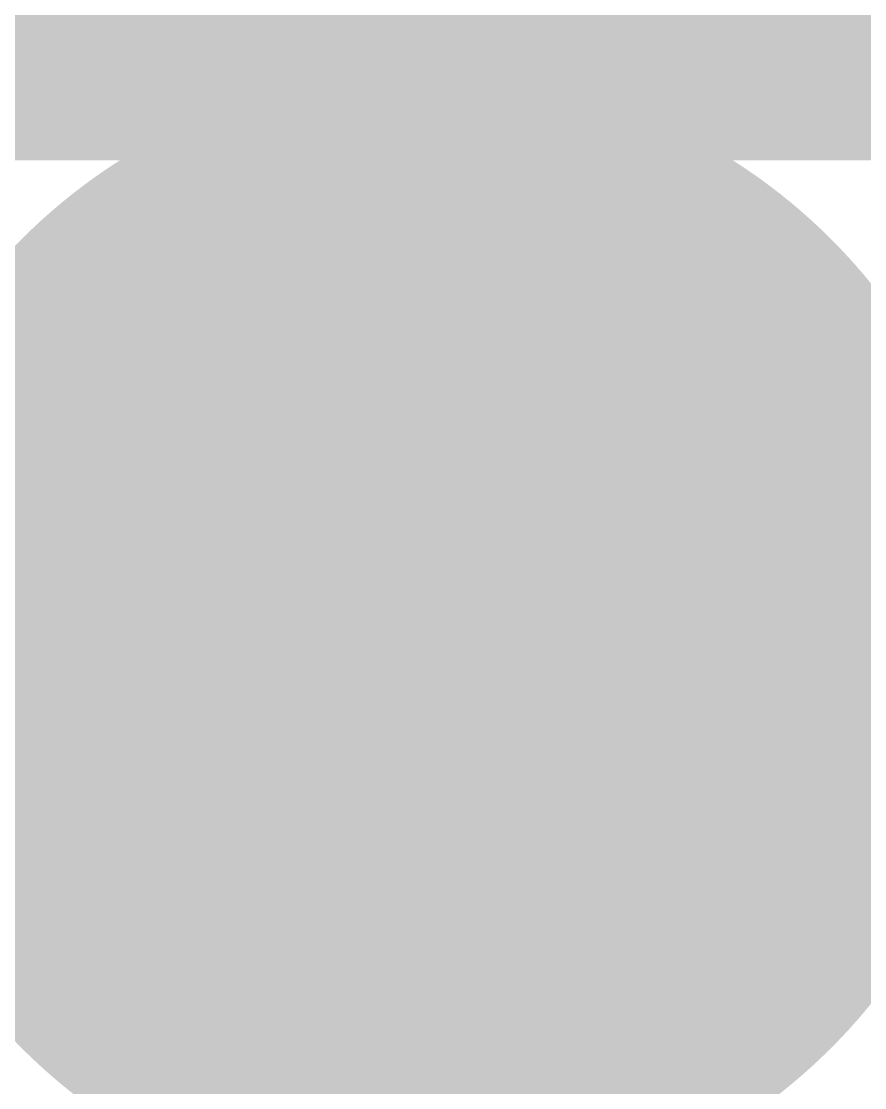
# Model space of a CAD drawing. Header units: inches. Extents: x 22 to 371, y 55 to 284.
# Drawn here: x 78.964 to 79.556, y 167.786 to 168.534 of the extents above; entities that cross this region are included whole.
import ezdxf

# ---------------------------------------------------------------- set-up
doc = ezdxf.new("R2010")
doc.units = ezdxf.units.IN
for name, color, linetype in [('Bottom Layer', 5, 'Continuous'), ('Bottom Solder', 6, 'Continuous'), ('Drill Drawing', 1, 'Continuous'), ('Layer 1', 16, 'Continuous'), ('Layer 2', 76, 'Continuous'), ('Top Layer', 1, 'Continuous'), ('Top Solder', 216, 'Continuous'), ('Via Holes', 16, 'Continuous')]:
    doc.layers.add(name, color=color, linetype=linetype)

# ---------------------------------------------------------------- blocks, each defined once
blk = doc.blocks.new('SOP_8_144')
at = {"layer": 'Top Solder'}
blk.add_hatch(color=216, dxfattribs=at).paths.add_polyline_path([(1.99841, -1.45338), (3.50161, -1.45338), (3.50161, -2.35658), (1.99841, -2.35658)])

msp = doc.modelspace()

# ---------------------------------------------------------------- hatches: boundary and pattern name
at = {"layer": 'Bottom Layer'}
h = msp.add_hatch(color=5, dxfattribs=at)
edge = h.paths.add_edge_path()
edge.add_arc((79.248, 168.0972), 0.3, 0, 360)
at = {"layer": 'Bottom Solder'}
h = msp.add_hatch(color=6, dxfattribs=at)
edge = h.paths.add_edge_path()
edge.add_arc((79.248, 168.0972), 0.4016, 0, 360)
at = {"layer": 'Layer 1'}
h = msp.add_hatch(color=16, dxfattribs=at)
edge = h.paths.add_edge_path()
edge.add_arc((79.248, 168.0972), 0.3, 0, 360)
at = {"layer": 'Layer 2'}
h = msp.add_hatch(color=76, dxfattribs=at)
edge = h.paths.add_edge_path()
edge.add_arc((79.248, 168.0972), 0.3, 0, 360)
at = {"layer": 'Top Layer'}
h = msp.add_hatch(color=1, dxfattribs=at)
edge = h.paths.add_edge_path()
edge.add_arc((79.248, 168.0972), 0.3, 0, 360)
at = {"layer": 'Top Solder'}
h = msp.add_hatch(color=216, dxfattribs=at)
edge = h.paths.add_edge_path()
edge.add_arc((79.248, 168.0972), 0.4016, 0, 360)
at = {"layer": 'Via Holes'}
h = msp.add_hatch(color=7, dxfattribs=at)
edge = h.paths.add_edge_path()
edge.add_arc((79.248, 168.0972), 0.15, 0, 360)

# ---------------------------------------------------------------- linework, layer by layer
at = {"layer": 'Drill Drawing'}
for points in [[(78.994, 168.3512, 0.0508, 0.0508, 0), (79.248, 168.2242, 0.0508, 0.0508, 0)], [(78.994, 168.3512, 0.0508, 0.0508, 0), (79.121, 168.0972, 0.0508, 0.0508, 0)], [(79.248, 168.2242, 0.0508, 0.0508, 0), (79.502, 168.3512, 0.0508, 0.0508, 0)], [(79.375, 168.0972, 0.0508, 0.0508, 0), (79.502, 168.3512, 0.0508, 0.0508, 0)], [(78.994, 167.8432, 0.0508, 0.0508, 0), (79.121, 168.0972, 0.0508, 0.0508, 0)], [(79.375, 168.0972, 0.0508, 0.0508, 0), (79.502, 167.8432, 0.0508, 0.0508, 0)], [(78.994, 167.8432, 0.0508, 0.0508, 0), (79.248, 167.9702, 0.0508, 0.0508, 0)], [(79.248, 167.9702, 0.0508, 0.0508, 0), (79.502, 167.8432, 0.0508, 0.0508, 0)]]:
    msp.add_lwpolyline(points, format="xyseb", dxfattribs=at)
for points in [[(78.9813, 168.3512, 0.0254, 0.0254, 1), (79.0067, 168.3512, 0.0254, 0.0254, 1)], [(78.9813, 168.3512, 0.0254, 0.0254, 1), (79.0067, 168.3512, 0.0254, 0.0254, 1)], [(79.4893, 168.3512, 0.0254, 0.0254, 1), (79.5147, 168.3512, 0.0254, 0.0254, 1)], [(79.4893, 168.3512, 0.0254, 0.0254, 1), (79.5147, 168.3512, 0.0254, 0.0254, 1)], [(79.2353, 168.2242, 0.0254, 0.0254, 1), (79.2607, 168.2242, 0.0254, 0.0254, 1)], [(79.2353, 168.2242, 0.0254, 0.0254, 1), (79.2607, 168.2242, 0.0254, 0.0254, 1)], [(79.1083, 168.0972, 0.0254, 0.0254, 1), (79.1337, 168.0972, 0.0254, 0.0254, 1)], [(79.1083, 168.0972, 0.0254, 0.0254, 1), (79.1337, 168.0972, 0.0254, 0.0254, 1)], [(79.3623, 168.0972, 0.0254, 0.0254, 1), (79.3877, 168.0972, 0.0254, 0.0254, 1)], [(79.3623, 168.0972, 0.0254, 0.0254, 1), (79.3877, 168.0972, 0.0254, 0.0254, 1)], [(79.2353, 167.9702, 0.0254, 0.0254, 1), (79.2607, 167.9702, 0.0254, 0.0254, 1)], [(79.2353, 167.9702, 0.0254, 0.0254, 1), (79.2607, 167.9702, 0.0254, 0.0254, 1)], [(78.9813, 167.8432, 0.0254, 0.0254, 1), (79.0067, 167.8432, 0.0254, 0.0254, 1)], [(78.9813, 167.8432, 0.0254, 0.0254, 1), (79.0067, 167.8432, 0.0254, 0.0254, 1)], [(79.4893, 167.8432, 0.0254, 0.0254, 1), (79.5147, 167.8432, 0.0254, 0.0254, 1)], [(79.4893, 167.8432, 0.0254, 0.0254, 1), (79.5147, 167.8432, 0.0254, 0.0254, 1)]]:
    msp.add_lwpolyline(points, format="xyseb", close=True, dxfattribs=at)
at = {"layer": 'Top Layer'}
msp.add_lwpolyline([(79.248, 168.0972, 0.381, 0.381, 0), (79.248, 169.18801, 0.381, 0.381, 0)], format="xyseb", dxfattribs=at)
msp.add_lwpolyline([(79.15275, 168.0972, 0.1905, 0.1905, 1), (79.34325, 168.0972, 0.1905, 0.1905, 1)], format="xyseb", close=True, dxfattribs=at)

# ---------------------------------------------------------------- block references
at = {"rotation": 90}
msp.add_blockref('SOP_8_144', (77.34302, 166.438), dxfattribs=at)

doc.saveas('drawing.dxf')
